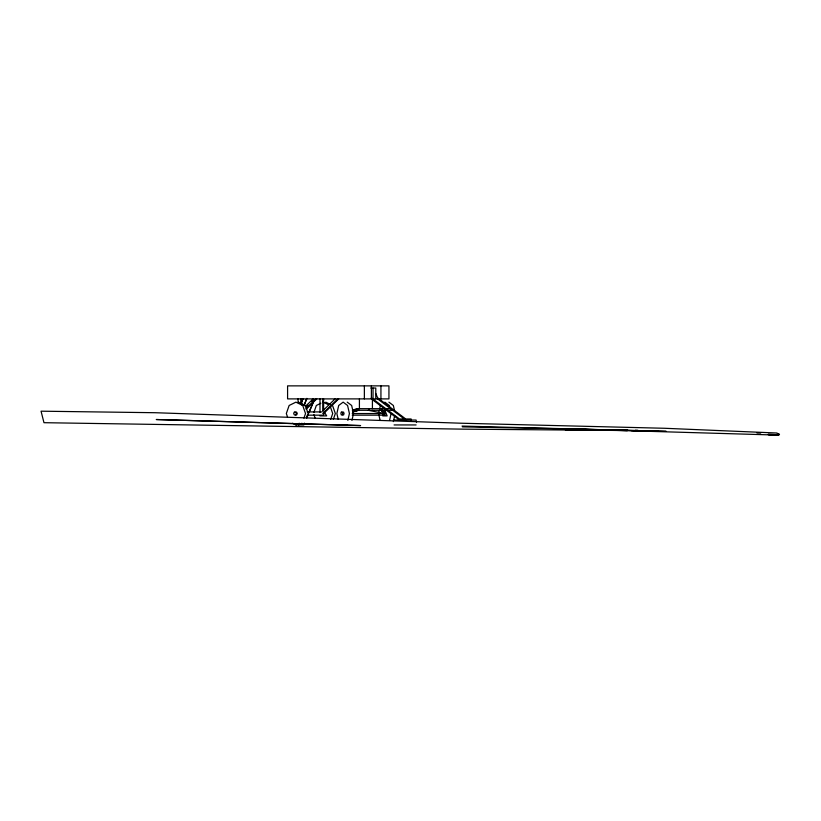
<?xml version="1.0" encoding="UTF-8"?>
<svg xmlns="http://www.w3.org/2000/svg" width="821" height="821" viewBox="0 0 821 821"><rect width="100%" height="100%" fill="white"/><g stroke="black" fill="none" stroke-linecap="round" stroke-linejoin="round"><path stroke-width="1.23" d="M347.847 420.444L349.418 413.538L347.581 405.482L343.147 402.146L338.704 405.482L336.867 413.538L338.18 419.295M351.922 420.444L353.502 413.538L351.655 405.482L347.221 402.146M379.086 411.239L378.553 413.538L380.133 420.444M379.61 408.94L380.4 405.482M389.534 420.444L391.114 413.538M393.351 421.594L394.665 415.847M303.914 418.146L305.525 413.538L302.713 405.482L295.929 402.146L289.136 405.482L286.324 413.538L287.535 416.996M306.551 418.146L308.152 413.538L305.34 405.482L298.557 402.146M313.92 412.388L316.331 405.482L320.857 403.255M330.709 419.295L332.721 413.538L330.309 406.631M333.347 419.295L335.348 413.538L332.536 405.482M300.835 403.511L302.775 398.893M300.671 404.445L303.011 398.893M303.914 405.43L306.89 398.349L304.406 404.794M306.838 417.232L307.834 414.872M308.819 412.511L313.796 400.71M306.838 417.776L307.834 415.416M308.819 413.055L314.289 400.073M295.734 414.954L296.422 413.538L295.734 412.132M384.382 414.359L384.833 413.538L384.833 415.169L352.24 415.169M324.49 413.538L323.125 415.169L307.157 415.169M305.217 406.6L313.15 398.893M306.089 406.6L307.854 404.886M311.375 401.459L313.14 399.745M306.13 408.376L315.89 398.893M306.12 409.238L316.762 398.893M322.735 398.893L322.735 410.88L335.081 398.893M322.735 413.538L337.821 398.893M323.618 413.538L338.693 398.893M292.533 423.267L295.929 424.939L299.316 423.267M298.557 424.939L301.954 423.267M352.373 410.346L356.848 408.663L384.372 408.663M352.507 410.767L358.541 408.663L358.541 410.284L352.507 412.091M352.661 410.562L358.541 408.663M353.492 411.372L356.848 410.284L392.746 410.284M352.661 411.916L358.541 410.284M370.846 388.035L375.782 388.035L375.782 398.893M405.718 420.054L377.598 398.893L287.586 398.893L287.586 385.87L388.938 385.87L388.938 398.893L377.834 398.893M385.613 408.663L390.58 408.663M322.735 410.88L323.618 410.88L323.618 398.893M307.157 411.916L321.894 411.916M342.696 412.132L343.599 412.132L344.04 413.538L343.599 414.954L342.696 414.954M385.285 412.46L384.382 412.46L381.057 408.663L385.285 412.46L385.285 413.538L352.24 413.538M319.892 415.888L326.686 415.888L324.326 412.111M394.08 420.054L416.093 420.054L416.534 422.497M295.919 424.939L303.821 424.939L304.355 423.133M343.147 424.939L347.221 424.939M394.08 424.939L416.093 424.939M627.193 430.512L463.814 429.157L43.975 422.692L41.05 411.188L155.231 412.717L460.889 423.215L664.661 428.275L777.025 433.026C778.729 435.428 781.5 434.36 777.374 433.621M655.076 430.615L657.58 430.635M565.423 430.132L627.829 430.491M649.473 430.615L657.118 430.666M594.445 429.588L565.043 429.126L627.449 430.522M602.111 429.711L627.675 430.101M635.351 430.225L637.907 430.266M462.418 426.879L564.674 428.839M631.277 430.604L656.749 431.179M563.935 428.747L666.19 431.353L462.049 426.078M756.962 432.975L760.718 433.067M564.304 428.849L778.924 435.13L768.446 434.832M368.301 410.284L384.382 413.538L381.057 410.284L385.285 413.538M325.752 402.146L330.278 404.373M323.125 402.146L328.78 404.927M388.908 402.146L393.351 405.482L394.665 411.239M384.833 402.146L389.277 405.482L389.801 407.791M375.782 393.464L377.598 397.805L405.718 418.967L411.105 418.967L411.105 420.054M371.39 397.805L399.519 418.967L404.897 418.967L404.897 420.054M399.519 420.054L371.39 398.893L371.39 385.87M313.92 414.697L315.131 418.146M380.934 385.87L380.934 398.893M377.598 397.805L377.598 398.893M373.032 388.035L373.032 398.893M372.416 398.893L372.416 408.663M369.388 408.663L369.388 410.284M364.37 385.87L364.37 398.893M359.413 398.893L359.413 408.663M319.995 398.893L319.995 412.316M301.687 398.893L301.687 404.886M300.804 398.893L300.804 403.686M298.064 398.893L298.064 402.557M341.341 412.132L340.889 413.538L341.341 414.954L342.234 414.954L342.685 413.538L342.234 412.132L341.341 412.132M384.854 410.223L382.719 415.888L387.163 415.888L384.854 410.223M294.359 412.132L293.682 413.538L294.359 414.954L296.607 414.954L297.294 413.538L296.607 412.132L294.359 412.132M360.532 425.576L156.38 419.521L360.532 425.576M778.554 434.72L768.076 434.381L778.595 434.73"/></g></svg>
